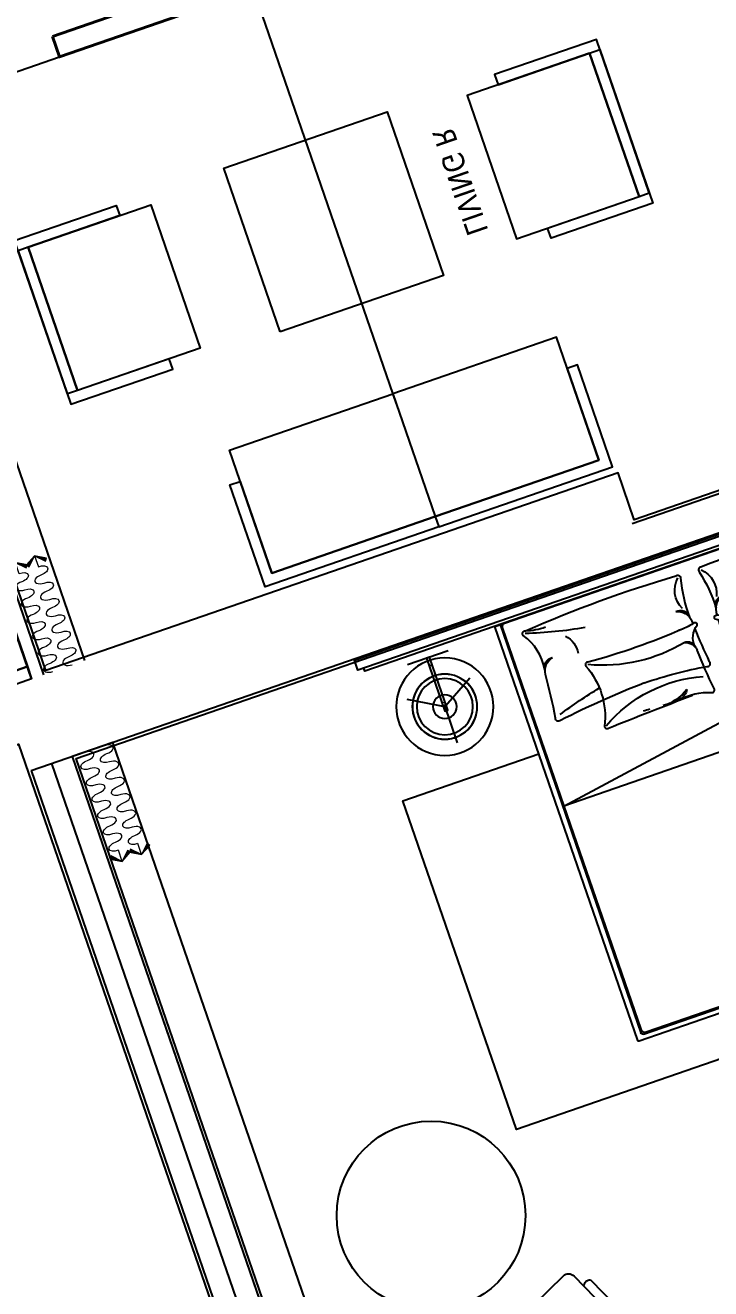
# Model space of a CAD drawing. Header units: millimetres. Extents: x -361702973 to 361248309, y -356458554 to 356543577.
# Drawn here: x 109976 to 113147, y 17413 to 23251 of the extents above; entities that cross this region are included whole.
import ezdxf

# ---------------------------------------------------------------- set-up
doc = ezdxf.new("R2010")
doc.units = ezdxf.units.MM
doc.header["$LTSCALE"] = 100
doc.header["$MEASUREMENT"] = 0
doc.set_wipeout_variables(frame=1)
doc.linetypes.add('ACAD_ISO03W100', pattern=[30, 12, -18])
for name, color, linetype in [('1VinaPVC-Text', 9, 'Continuous'), ('A-ANNO-ROOM', 50, 'Continuous'), ('A-WALL-FNSH', 11, 'Continuous'), ('dien tich thong thuy', 3, 'Continuous'), ('IDEA - dim', 251, 'Continuous'), ('KT-Net manh', 139, 'Continuous'), ('KT-Tuong', 1, 'Continuous')]:
    doc.layers.add(name, color=color, linetype=linetype)
for name, color, linetype, lineweight in [('A- NOI THAT', 3, 'Continuous', 9), ('CIC36 net manh', 8, 'Continuous', 9), ('KT-Net cat', 1, 'Continuous', 40)]:
    doc.layers.add(name, color=color, linetype=linetype, lineweight=lineweight)
doc.styles.add('220126_HDN_HBA typical plan$0$211210_HDN_HBA_TYPICAL PLAN CORE OPT 1$0$HBA-Text', font='GOTHIC.TTF')
doc.styles.add('Tahoma', font='tahoma.ttf')

# ---------------------------------------------------------------- blocks, each defined once
blk = doc.blocks.new('A$C418F5BC8')
at = {"layer": 'A-ANNO-ROOM', "insert": (648.1133449638728, 1090.790118377889), "char_height": 600, "attachment_point": 2, "rotation": 50.44882673977027, "style": '220126_HDN_HBA typical plan$0$211210_HDN_HBA_TYPICAL PLAN CORE OPT 1$0$HBA-Text'}
blk.add_mtext_dynamic_manual_height_columns('SL-S', width=722857412.8743668, gutter_width=9765.624999999996, heights=[0], dxfattribs=at)
blk = doc.blocks.new('A$C1AAC5519')
at = {"layer": 'A-ANNO-ROOM', "insert": (772.955269176513, 1216.574747113511), "char_height": 600, "attachment_point": 2, "rotation": 50.44882673977027, "style": '220126_HDN_HBA typical plan$0$211210_HDN_HBA_TYPICAL PLAN CORE OPT 1$0$HBA-Text'}
blk.add_mtext_dynamic_manual_height_columns('1-BR', width=722857412.8743668, gutter_width=9765.624999999996, heights=[0], dxfattribs=at)
blk = doc.blocks.new('A$C2A6C5140')
at = {"layer": 'A-ANNO-ROOM', "insert": (731.4497625969816, 1190.0169191678, 0.0003277973379295924), "char_height": 600, "attachment_point": 2, "rotation": 50.44882673977027, "style": '220126_HDN_HBA typical plan$0$211210_HDN_HBA_TYPICAL PLAN CORE OPT 1$0$HBA-Text'}
blk.add_mtext_dynamic_manual_height_columns('2-BR', width=722857412.8743668, gutter_width=9765.624999999996, heights=[0], dxfattribs=at)
blk = doc.blocks.new('A$C5388591E')
at = {"layer": 'A-ANNO-ROOM', "insert": (894.3001998505497, 842.1987865094561, 0.0004622000541105721), "char_height": 600, "attachment_point": 2, "rotation": 1.4064704596368105, "style": '220126_HDN_HBA typical plan$0$211210_HDN_HBA_TYPICAL PLAN CORE OPT 1$0$HBA-Text'}
blk.add_mtext_dynamic_manual_height_columns('3-BR', width=722857412.8743668, gutter_width=9765.624999999996, heights=[0], dxfattribs=at)
blk = doc.blocks.new('A$C21AF0CCA')
at = {"layer": 'A-ANNO-ROOM', "insert": (1197.56892258345, 814.6835720778872), "char_height": 600, "attachment_point": 2, "rotation": 0.10542954816276216, "style": '220126_HDN_HBA typical plan$0$211210_HDN_HBA_TYPICAL PLAN CORE OPT 1$0$HBA-Text'}
blk.add_mtext_dynamic_manual_height_columns('1-BR+', width=722857412.8743668, gutter_width=9765.624999999996, heights=[0], dxfattribs=at)
blk = doc.blocks.new('17-23F MEA_1BR (Type-2)$0$1X-LAMP1')
at = {"color": 0, "linetype": 'ByBlock', "lineweight": -2}
for p, q in [((0.03333333350902346, -0.0577350272233404), (-0.5900208757140597, 1.021946134262932)), ((0.03333333350902346, -0.0577350272233404), (-0.5900208757140597, 1.021946134262932)), ((0.03333333350902346, 0.0577350272233404), (-0.5900208757141566, -1.021946134263029)), ((0.03333333350902346, 0.0577350272233404), (-0.5900208757141566, -1.021946134263029)), ((-0.06666666701804692, 0), (1.180041751428119, 0)), ((-0.06666666701804692, 0), (1.180041751428119, 0))]:
    blk.add_line(p, q, dxfattribs=at)
at = {"color": 0, "linetype": 'ByBlock', "lineweight": -2, "const_width": 0.03333333333333333}
for points in [[(-0.4809644977131393, 0.8330549466758385), (-0.5824066106765531, 1.00875784035549)], [(-0.4809644977131393, 0.8330549466758385), (-0.5824066106765531, 1.00875784035549)], [(0.9619289954262786, 0), (1.164813221353009, 0)], [(0.9619289954262786, 0), (1.164813221353009, 0)], [(-0.4809644977130423, -0.8330549466761296), (-0.5824066106764562, -1.008757840355781)], [(-0.4809644977130423, -0.8330549466761296), (-0.5824066106764562, -1.008757840355781)]]:
    blk.add_lwpolyline(points, dxfattribs=at)
at = {"color": 0, "linetype": 'ByBlock', "lineweight": -2}
for radius in [1, 0.8666666666666667, 0.8666666666666667, 0.3666666666666667, 0.3666666666666667]:
    blk.add_circle((0, 0), radius, dxfattribs=at)
blk = doc.blocks.new('17-23F MEA_1BR (Type-2)$0$IFF-TABLE LAMP')
blk.add_line((40.000000018219, 192.484417756903), (40.0000000197324, 207.484417756903))
at = {"ltscale": 10}
blk.add_lwpolyline([(1.900480128824711e-08, 299.9922088806343), (3.800960257649422e-08, 99.99220888063428)], dxfattribs=at)
blk.add_lwpolyline([(1.827720552682877e-08, 192.4844177606865), (1.967418938875198e-08, 207.4844177607156), (260.0000000197906, 207.4844177360355), (260.0000000183354, 192.4844177360355)], close=True)
blk.add_circle((240.0000000190921, 199.9844177378982), 150.3620897276269)
at = {"layer": 'A- NOI THAT'}
blk.add_line((220.0000000182772, 192.4844177397608), (220.0000000196742, 207.4844177397899), dxfattribs=at)
at = {"ltscale": 10, "xscale": 150.0000000000582, "yscale": 150.0000000000582, "zscale": 1068.863950547171, "rotation": 359.9999999945528}
blk.add_blockref('17-23F MEA_1BR (Type-2)$0$1X-LAMP1', (240.0000000190921, 199.9844177378982), dxfattribs=at)
blk = doc.blocks.new('bk')
at = {"layer": 'IDEA - dim'}
blk.add_lwpolyline([(-0.0002675037831068039, -1377.500088232278), (49.99973246827722, -1377.500088232278), (49.99973246827722, 1812.499911767722), (-0.0002675037831068039, 1812.499911767722), (-0.02712895162403584, 1577.500073593284), (0.0002675037831068039, 1377.500088232337)], close=True, dxfattribs=at)
blk.add_lwpolyline([(49.99973249621689, -1337.500088473607), (64.9997324962169, -1337.500088473607), (64.99942849576473, 1783.275878090877), (49.99942846782506, 1783.275878090877)], dxfattribs=at)
for centre in [(339.9996877703816, 1487.597338693915), (339.9996877703816, -1052.500088209519)]:
    blk.add_circle(centre, 225, dxfattribs=at)
blk.add_blockref('17-23F MEA_1BR (Type-2)$0$IFF-TABLE LAMP', (99.99968774989247, 1287.612920955988), dxfattribs=at)
at = {"layer": 'IDEA - dim', "xscale": -1, "rotation": 180}
blk.add_blockref('17-23F MEA_1BR (Type-2)$0$IFF-TABLE LAMP', (99.99968774989247, -852.5156704715919), dxfattribs=at)
blk.add_wipeout([(2294.9927706439044, 1812.499911767722), (688.0012429019376, 1812.4999117677266), (688.0012429019379, -1377.5000882322693), (2294.992770643901, -1377.5000882322781)]).dxf.layer = 'IDEA - dim'
at = {"layer": 'IDEA - dim'}
blk.add_lwpolyline([(688.0012429021299, -1377.500088232162), (2294.992770643905, -1377.500088232162), (2294.992770643905, 1812.499911767722), (688.0012429021299, 1812.499911767722)], close=True, dxfattribs=at)
blk.add_wipeout([(2089.9927706438775, 1147.4999117677091), (2091.9910419872776, 1147.083241522198), (2093.528304549841, 1146.0354456736611), (2094.706365021883, 1144.167853025652), (2094.992770643896, 1142.4999117677187), (2094.9927706439044, -707.5000882322773), (2094.589172713081, -709.4681044970649), (2093.528304549837, -711.035622138211), (2091.9009560955064, -712.1216494708956), (2089.992770643904, -712.5000882322781), (64.9927706439039, -712.5000882322777), (64.99277064390344, -701.0793375772756), (64.99277064390344, -697.9310051431256), (64.9927706439039, -687.500088232277), (64.9927706439039, -680.5649314507604), (64.9927706439039, -670.3520584522034), (64.9927706439039, -662.5000882322773), (64.9927706439039, 1109.4022618851604), (64.99277064390344, 1116.6055294068224), (64.9927706439039, 1122.4999117677226), (64.9927706439039, 1128.4480348523368), (64.99277064390344, 1131.378109884231), (64.99277064390344, 1135.8747761278257), (64.9927706439039, 1141.999817293764), (64.9927706439039, 1147.4999117677226)]).dxf.layer = 'IDEA - dim'
for p, q in [((64.9927706439048, 1122.499911767722), (2059.992770643905, 1122.499911767722)), ((2069.992770643905, 1112.499911767722), (2069.992770643905, -677.5000882322784)), ((2059.992770643905, -687.5000882322784), (64.9927706439048, -687.5000882322784))]:
    blk.add_line(p, q, dxfattribs=at)
for points in [[(64.9927706439048, 1147.499911767722), (64.9927706439048, -712.5000882322784), (2089.992770643905, -712.5000882322784, 0.414213562373095), (2094.992770643905, -707.5000882322784), (2094.992770643905, 1142.499911767722, 0.414213562373095), (2089.992770643905, 1147.499911767722)], [(2064.992770643905, 1097.499911767722), (2064.992770643905, -662.5000882322784, -0.414213562373095), (2044.992770643905, -682.5000882322784), (84.9927706439048, -682.5000882322784, -0.414213562373095), (64.9927706439048, -662.5000882322784), (64.9927706439048, 1097.499911767722, -0.414213562373095), (84.9927706439048, 1117.499911767722), (2044.992770643905, 1117.499911767722, -0.414213562373095)]]:
    blk.add_lwpolyline(points, format="xyb", close=True, dxfattribs=at)
blk.add_lwpolyline([(953.7718744687736, 1117.499911767722), (666.7421166915447, -682.5000882322784), (953.7718744687736, -682.5000882322784), (953.7718744687736, 1117.499911767722)], dxfattribs=at)
for points in [[(130.5189307499677, 1020.231518037966, 0.0322267518500584), (117.5159490872175, 280.8010041856323, 0.6954102038374376), (134.8152468968183, 263.1623008393799, -0.06819172719823166), (318.2687705401331, 282.2858964790939)], [(328.4593590069562, 994.6956141073024, -0.1947777689282308), (148.3541835118085, 1037.328105219058, 0.695410203837745), (130.5189307499677, 1020.231518037966, -0.06869920635669718), (143.8733113575727, 927.151387460879)], [(537.5575337726623, 578.9210044868523, -0.02440708241230374), (574.8644917774945, 1003.142975099734, 0.682043984117207), (557.806493120268, 1020.778861292056, -0.01911888479107355), (351.0600977707654, 998.8431818563258)], [(359.6018241010606, 327.3320662273909, 0.03738852551350155), (362.1997381653637, 794.6251031684806, -0.6954102038374376), (375.8936223126948, 809.2183097908855, 0.212902074484743), (666.1287974137813, 818.2535849704291, -0.682043984117207), (680.682247037068, 804.7193091672962, 0.003833100174621584), (664.060634912923, 387.5748876007856)], [(537.5575337726623, 578.9210044868523, 0.03780406069757473), (560.3477269653231, 279.5233349141199, -0.682043984117207), (543.2897283080965, 261.8874487217981, 0.0153884113997309), (377.4013947639614, 275.936111175688, 0.0153884113997309)], [(662.7616236191243, 455.9914424225572, 0.1283367273639134), (681.1566764432937, 297.7767282337882, -0.682043984117207), (667.6581487227231, 283.1901158848777, 0.01651551347398293), (473.3836847953498, 299.4327982485411)], [(453.8603144548833, 302.6394694916089, 0.2943066146886709), (365.752360695973, 260.9987377833459, -0.695410203837745), (351.0036096442491, 274.5249526196276, 0.06869920635669718), (360.1544475667179, 350.1409014732926)], [(351.6931289527565, 277.1956480066874, 0.001401209682945915), (336.543332958594, 277.8231281575281)], [(453.8603144548833, 132.3603540438344, -0.2943066146886709), (365.752360695973, 174.0010857520974, 0.695410203837745), (351.0036096442491, 160.4748709158157, -0.06869920635669718), (360.1544475685805, 84.85892206215067)], [(130.5189307499677, -585.2316945025232, -0.0322267518500584), (117.5159490872175, 154.1988193498109, -0.6954102038374376), (134.8152468968183, 171.8375226960634, 0.06819172719823166), (318.2687705401331, 152.7139270563493)], [(351.6931289527565, 157.8041755287559, -0.001401209682945915), (336.543332958594, 157.1766953779152)], [(537.5575337726623, -143.921180951409, -0.03780406069757473), (560.3477269653231, 155.4764886213234, 0.682043984117207), (543.2897283080965, 173.1123748136451, -0.0153884113997309), (377.4013947639614, 159.0637123597553, -0.0153884113997309)], [(662.7616236191243, -20.99161888711387, -0.1283367273639134), (681.1566764432937, 137.2230953016551, 0.682043984117207), (667.6581487227231, 151.8097076505655, -0.01651551347398293), (473.3836847953498, 135.5670252869022)], [(359.6018241010606, 107.6677573080524, -0.03738852551350155), (362.1997381653637, -359.6252796330373, 0.6954102038374376), (375.8936223126948, -374.2184862554423, -0.212902074484743), (666.1287974137813, -383.2537614349858, 0.682043984117207), (680.682247037068, -369.7194856318529, -0.003833100174621584), (664.060634912923, 47.4249359346577)], [(537.5575337726623, -143.921180951409, 0.02440708241230374), (574.8644917774945, -568.1431515642907, -0.682043984117207), (557.806493120268, -585.7790377566125, 0.01911888479107355), (351.0600977707654, -563.8433583208825)], [(328.4593590069562, -559.6957905718591, 0.1947777689282308), (148.3541835118085, -602.3282816836145, -0.695410203837745), (130.5189307499677, -585.2316945025232, 0.06869920635669718), (143.8733113575727, -492.1515639254358)]]:
    blk.add_lwpolyline(points, format="xyb", dxfattribs=at)
for centre, radius, start, end in [((2059.992770643905, 1112.499911767722), 10, 0, 90), ((-1855.893261833116, 412.1197588521754), 2090.50573884574, 9.449345545667013, 17.06146431403828), ((332.4132648278028, 949.5874807912624), 44.79447967226619, 89.52383022854765, 188.1184555516923), ((359.1095205117017, 926.2340710241115), 73.05392663059416, 96.32596095485857, 166.521431934691), ((327.8923669625074, 957.256370790652), 37.44353618289027, 82.49582310884288, 89.13236035296606), ((2378.285411672667, 392.4501631337916), 1926.589560454453, 161.7731380905047, 168.2986577211647), ((293.389007082209, 941.4593048116076), 118.9285875093396, 227.918371660803, 277.1736100548109), ((-292.2060054279864, 496.0503682396375), 729.9684376083363, 347.776876654984, 24.55315643301806), ((1225.348830725998, 478.9245533357025), 649.21508015164, 149.2584259575628, 194.8124501654718), ((484.2919548079371, 602.2568904169602), 176.3869226037691, 357.8390457640604, 7.866675228716556), ((448.8585773725063, 520.9046236272552), 216.5311150494259, 327.0324244446084, 2.612978378356665), ((602.2806173525751, 457.1927433388191), 61.04320968946892, 297.5596185857169, 351.5320563729027), ((216.5345083046705, 194.2081220292603), 118.9285875093396, 63.63493232034747, 137.0816283558015), ((317.8965000156313, 327.0788292225916), 44.79447967226619, 171.8815444483077, 270.4761697714524), ((344.5927556995302, 350.4322389897425), 73.05392663059416, 193.478568065309, 263.6740390451414), ((457.8234593626112, 339.1117546694586), 36.68697397074765, 173.4173087237131, 272.2454878465561), ((478.6044039670378, 358.3762840105919), 59.17423787444497, 194.7429581683624, 264.9384292148029), ((216.5345083046705, 240.791701506183), 118.9285875093396, 222.9183716441985, 296.3650676796526), ((317.8965000156313, 107.9209943128517), 44.79447967226619, 89.52383022854765, 188.1184555516923), ((344.5927556995302, 84.56758454570081), 73.05392663059416, 96.32596095485857, 166.521431934691), ((457.8234593626112, 95.88806886598468), 36.68697397074765, 87.75451215344394, 186.5826912762869), ((478.6044039670378, 76.62353952485137), 59.17423787444497, 95.06157078519713, 165.2570418316376), ((1225.348830725998, -43.92472980025923), 649.21508015164, 165.1875498345282, 210.7415740424371), ((-292.2060054279864, -61.05054470419418), 729.9684376083363, 335.446843566982, 12.22312334501602), ((602.2806173525751, -22.19291980337584), 61.04320968946892, 8.46794362709735, 62.44038141428312), ((448.8585773725063, -85.90480009181192), 216.5311150494259, 357.3870216216433, 32.96757555539167), ((484.2919548079371, -167.2570668815169), 176.3869226037691, 352.1333247712835, 2.160954235939574), ((-1855.893261833116, 22.88006468326785), 2090.50573884574, 342.9385356859617, 350.550654454333), ((2378.285411672667, 42.54966040165164), 1926.589560454453, 191.7013422788353, 198.2268619094953), ((293.389007082209, -506.4594812761643), 118.9285875093396, 82.82638994518913, 132.081628339197), ((332.4132648278028, -514.5876572558191), 44.79447967226619, 171.8815444483077, 270.4761697714524), ((359.1095205117017, -491.2342474886682), 73.05392663059416, 193.478568065309, 263.6740390451414), ((327.8923669625074, -522.2565472552087), 37.44353618289027, 270.8676396470339, 277.5041768911571), ((2059.992770643905, -677.5000882322784), 10, 270, 0)]:
    blk.add_arc(centre, radius, start, end, dxfattribs=at)
blk = doc.blocks.new('CH12')
for p, q in [((-312.375, -149.2411279597436), (-312.375, -572.1779138786915)), ((-267.75, -149.2411279597436), (-267.75, -639.6303226458076)), ((267.75, -639.6303226458076), (267.75, -149.2411280118249)), ((312.375, -572.1779138786915), (312.375, -149.2411246072115)), ((-232.0500000000029, -675.3303226458047), (232.0500000000029, -675.3303226458047))]:
    blk.add_line(p, q)
for centre, radius, start, end in [((0, -632.1362743546706), 632.1362743546692, 63.74941379286258, 116.2505862071374), ((0, -632.1362743546706), 605.3612743546691, 63.7494137928626, 116.2505862071374), ((-267.75, -149.2411279597436), 44.62499999999999, 111.939144832112, 180), ((-273.6712626853696, -77.20016474780641), 13.38749999999989, 116.2505862071374, 296.2505862071374), ((-252.9468673518131, -119.2240579767858), 33.46874999998481, 116.2505888953854, 296.2505888953855), ((0, -632.1362743546706), 538.4237743546691, 63.74941109871938, 116.2505888953856), ((252.9468674045929, -119.2240580028119), 33.46875000001501, 243.7494110987195, 63.74941109871941), ((273.671262685355, -77.20016474780641), 13.38750000000007, 243.7494137928627, 63.74941379286245), ((267.75, -149.2411280118286), 44.62499999999959, 0, 68.06085506708637), ((-290.0625, -549.8654138786915), 31.55464011044969, 225, 315), ((290.0625, -549.8654138786915), 31.55464011044961, 225.0000000000001, 315.0000000000002), ((-232.0500000000029, -639.6303226458076), 35.7, 180, 269.9999999999999), ((232.0500000000029, -639.6303226458076), 35.7, 270, 0)]:
    blk.add_arc(centre, radius, start, end)
blk = doc.blocks.new('*U150')
for points in [[(482.6951045578201, -398.9039813853606), (464.6170375002125, -396.4493711387506), (464.3337632049024, -466.3349522090732)], [(396.7561588253833, -484.1490495130481), (464.3337632049024, -466.3349522090732), (394.4481821902239, -466.0516779393653)]]:
    blk.add_hatch(color=256).paths.add_polyline_path(points)
blk.add_line((464.3337632049024, -466.3349522090732), (416.9273155568029, -418.7598943406972))
for points in [[(482.6951045578201, -398.9039813853606), (464.6170375002125, -396.4493711387506), (464.3337632049024, -466.3349522090732)], [(396.7561588253833, -484.1490495130481), (464.3337632049024, -466.3349522090732), (394.4481821902239, -466.0516779393653)]]:
    blk.add_lwpolyline(points, close=True)
for centre in [(16.76743755071067, -17.17677016190672), (85.71403000141326, -87.65612936302188), (155.3043908096025, -157.4940017787478), (224.8947516177918, -227.3318741944736), (294.485112425981, -297.1697466101995), (364.0754732341703, -367.0076190259254)]:
    blk.add_ellipse(centre, major_axis=(34.52187991841241, 31.95056764796491), ratio=0.5238875827070036, start_param=4.731720461219403, end_param=7.873313114809197)
at = {"extrusion": (0, 0, -1)}
for centre in [(51.5728287498025, -52.1059534814385), (120.5194212005051, -122.5853126825537), (190.1097820086943, -192.4231850982796), (259.7001428168836, -262.2610575140054), (329.2905036250728, -332.0989299297313), (398.8808644332621, -401.9368023454572)]:
    blk.add_ellipse(centre, major_axis=(-32.07293168385898, -34.4082260416161), ratio=0.5238875826554585, start_param=4.731720461217387, end_param=7.87331311480718, dxfattribs=at)
blk = doc.blocks.new('17')
at = {"layer": 'A-WALL-FNSH', "color": 5}
for p, q in [((3899.999999999978, 9600.000000000007), (0, 9600)), ((3899.999999999993, 9500.000000000007), (0, 9500.000000000022))]:
    blk.add_line(p, q, dxfattribs=at)
blk.add_lwpolyline([(3899.999999999993, 9400.000000000015), (-7.275957614183426e-12, 9400.000000000036)], dxfattribs=at)
at = {"layer": 'IDEA - dim', "extrusion": (1.101823627771677e-08, -3.980573537919552e-09, 1)}
blk.add_circle((1352.80145630063, 8522.637776722175, 0.002490322388088965), 436.4401978142558, dxfattribs=at)
at = {"layer": 'KT-Net manh', "linetype": 'ACAD_ISO03W100', "ltscale": 4}
blk.add_lwpolyline([(3899.999999999993, 9400.000000000015), (-7.275957614183426e-12, 9400.000000000036), (0, 9200.000000000015), (3899.999999999978, 9200.000000000015)], close=True, dxfattribs=at)
at = {"layer": 'CIC36 net manh', "color": 8, "xscale": 0.8100000000112604, "yscale": 0.8100000000112604, "zscale": 0.8100000000112604, "rotation": 225.123201203973}
for p in [(3899.254014978163, 9338.663341158805), (3899.471729310208, 9243.709714671852)]:
    blk.add_blockref('*U150', p, dxfattribs=at)
at = {"layer": 'IDEA - dim', "extrusion": (-1.101823627771677e-08, 3.980573537919554e-09, -1), "xscale": 0.9698671062557873, "yscale": 0.9698671062557873, "zscale": -0.969867106255787, "rotation": 244.8546697310385}
blk.add_blockref('CH12', (-200.9358563637191, 7960.258993890738, 0.07244506548842838), dxfattribs=at)
at = {"layer": 'IDEA - dim', "extrusion": (0, 0, -1), "zscale": -0.9999999999999998}
blk.add_blockref('bk', (-3894.992770640187, 6207.500088232424), dxfattribs=at)
at = {"layer": 'KT-Tuong'}
blk.add_lwpolyline([(3899.999999999993, 9600.000000000015), (3899.999999999993, 1.455191522836685e-11)], dxfattribs=at)
blk = doc.blocks.new('16')
at = {"layer": 'A-WALL-FNSH', "color": 5}
for points in [[(2985.000000000928, 9460.000000012835), (5540.000000000931, 9460.000000012355), (5540.000000000939, 9580.00000001282), (2984.99999999905, 9580.000000013373)], [(5540.000000000939, 9580.00000001282), (5540.000000000931, 9460.000000012355), (5600.000000000902, 9460.000000012908), (5599.999999999072, 9580.000000012806)]]:
    blk.add_lwpolyline(points, close=True, dxfattribs=at)
blk.add_lwpolyline([(5600.000000000902, 9460.000000012908), (2985.000000000928, 9460.000000012835)], dxfattribs=at)
at = {"layer": 'IDEA - dim'}
blk.add_line((5600.000000000902, 9399.999999992855), (2924.999999999072, 9399.999999993248), dxfattribs=at)
for points in [[(3709.322811259866, 8375.738865841035), (3709.322811259877, 8823.743899907262), (4409.322811261736, 8823.743899907233), (4409.322811259881, 8873.74389990684), (3659.322811263621, 8873.743899906302), (3659.32281126174, 8375.738865841005)], [(4409.32281125987, 8375.738865841005), (4409.322811261736, 8823.743899907233), (3709.322811259877, 8823.743899907262), (3709.322811261729, 8873.74389990681), (4459.322811261733, 8873.743899906345), (4459.322811261743, 8375.738865841005)], [(3709.322811259877, 8823.743899907262), (3709.32281125987, 8223.743899906345), (4409.322811259884, 8223.743899906287), (4409.322811261736, 8823.743899907233)], [(5051.994965934198, 8249.999999993714), (5499.999999999072, 8249.999999993248), (5500.000000000917, 7449.999999993277), (5549.999999999054, 7449.999999993699), (5549.999999999043, 8299.999999993306), (5051.994965934187, 8299.999999993292)], [(5499.999999999072, 8249.999999993248), (4899.999999999061, 8249.999999993306), (4900.000000000924, 7449.999999993772), (5500.000000000917, 7449.999999993277)], [(4459.322811261736, 7849.999999993306), (3659.322811261751, 7849.999999992826), (3659.322811261718, 7049.999999993321), (4459.322811261747, 7049.999999993306)], [(5499.999999999058, 6649.999999993306), (4900.000000000917, 6649.999999993772), (4900.000000000924, 7449.999999993772), (5500.000000000917, 7449.999999993277)], [(5051.994965934184, 6649.999999993772), (5499.999999999058, 6649.999999993306), (5500.000000000917, 7449.999999993277), (5549.999999999054, 7449.999999993699), (5550.000000000913, 6599.999999993772), (5051.994965936032, 6599.999999993743)], [(3709.322811261751, 6076.256100080718), (3709.322811259892, 6676.256100080675), (4409.322811259877, 6676.256100080704), (4409.322811259877, 6076.256100080718)], [(3709.322811261762, 6524.261134145563), (3709.322811261751, 6076.256100080718), (4409.322811259877, 6076.256100080718), (4409.322811259884, 6026.256100080223), (3659.322811259874, 6026.256100079801), (3659.322811261736, 6524.261134145607)], [(4409.322811259881, 6524.261134146072), (4409.322811259877, 6076.256100080718), (3709.322811261751, 6076.256100080718), (3709.32281125987, 6026.256100080267), (4459.322811259888, 6026.256100079801), (4459.32281125987, 6524.261134145563)]]:
    blk.add_lwpolyline(points, close=True, dxfattribs=at)
at = {"layer": 'KT-Net cat'}
blk.add_lwpolyline([(2825.000000000906, 8399.99999999418), (2825.000000000913, 6599.999999993277), (2925.000000002783, 6599.999999993306), (2925.000000002779, 8399.999999993292)], close=True, dxfattribs=at)
at = {"layer": 'KT-Net manh', "linetype": 'ACAD_ISO03W100', "ltscale": 4}
for p, q in [((5600.000000000913, 9199.999999993277), (2924.99999999904, 9199.999999993306)), ((2925.000000004653, 9199.999999993262), (2925.000000002779, 8399.999999993292)), ((4949.999999999047, 7449.999999994223), (2200.000000000917, 7449.999999993772))]:
    blk.add_line(p, q, dxfattribs=at)
at = {"layer": 'KT-Tuong'}
blk.add_lwpolyline([(5599.999999981836, 3000.000685518811), (5599.999999982276, 3569.999999992811), (5830.000000627679, 3569.999999952299), (5830.000000610347, 6600.000912125848)], dxfattribs=at)
at = {"layer": 'CIC36 net manh', "color": 8, "xscale": -0.8100000000112606, "yscale": 0.8100000000112606, "zscale": 0.8100000000112607, "rotation": 314.8767987960189}
for p in [(5599.471729309269, 9356.290285320778), (5599.254014979091, 9261.336658834742)]:
    blk.add_blockref('*U150', p, dxfattribs=at)
at = {"layer": '1VinaPVC-Text', "style": 'Tahoma'}
blk.add_text('LIVING R', height=99.99999999999999, rotation=180, dxfattribs=at).set_placement((4331.53804868798, 6885.442218536322))

msp = doc.modelspace()

# ---------------------------------------------------------------- block references
at = {"layer": 'A-ANNO-ROOM'}
for p in [(-193366.6029767873, 192837.9996409905, 5.460855537377236e-05), (-194725.1126339572, 187914.7636662904, 5.460855537377236e-05), (-204628.500881133, 156603.4286092457, 5.461079910308954e-05), (-263479.6090599558, 50485.12915140932, 5.460850030168077e-05), (-269121.1781233152, 49296.5544193383, 5.460850030168077e-05), (-249390.2929153891, 45734.43883928895, 5.460850030168077e-05), (-231828.0778406897, 44407.82273046864, 5.460832008522107e-05), (-260545.3674363113, 42210.52099001262, 5.460850030168077e-05), (-266005.9544405445, 40714.37009385967, 5.460850030168077e-05), (-231175.8712175231, 40645.45605562796, 5.460850030168077e-05), (-228303.7210763374, 35687.765146195, 5.460832008522128e-05)]:
    msp.add_blockref('A$C21AF0CCA', p, dxfattribs=at)
at = {"layer": 'dien tich thong thuy'}
for name, p, rotation in [('A$C2A6C5140', (-235738.0721845079, 62244.32288491951, 3.214423980650787e-05), 310.9576437198666), ('A$C2A6C5140', (-226971.972951604, 58672.53392838872, 1.895367564819208e-05), 310.9576437198666), ('A$C2A6C5140', (-182858.1837168724, 33888.05154022964, 0.000178988243818107), 310.9576437198666), ('A$C2A6C5140', (-203396.9752949114, 23120.58807031136, 0.0001030398263186841), 310.9576437198666), ('A$C2A6C5140', (-180585.3237963979, 23151.33387848926, 0.000178988243818107), 310.9576437198666), ('A$C2A6C5140', (-196571.0380073554, 22922.69606213347, 0.000178988243818107), 310.9576437198666), ('A$C418F5BC8', (-247792.2532073302, 59981.48598654423, -1.001597833679712e-05), 309.6632197063607), ('A$C418F5BC8', (-251962.2979944813, 57974.75306764379, -1.001597833679712e-05), 309.6632197063607), ('A$C418F5BC8', (-255726.2573242666, 56926.2422651329, -1.001597833679712e-05), 309.6632197063607), ('A$C418F5BC8', (-259675.3290057395, 55322.63898630807, -1.001597833679712e-05), 309.6632197063607), ('A$C1AAC5519', (-244712.9849651629, 48430.23954045825, 0.0003723829774320968), 309.6566028083925), ('A$C1AAC5519', (-223357.5065853495, 48059.78935259463, 0.0005547181599990354), 309.6566028083925), ('A$C1AAC5519', (-221487.8086388012, 45005.57789840109, 0.0003723828570649432), 309.6566028083925), ('A$C418F5BC8', (-197487.0809651244, 33411.4671110799, -1.001597833679712e-05), 309.6632197063607), ('A$C418F5BC8', (-193448.7475272998, 33349.36583146098, -1.001597833679712e-05), 309.6632197063607), ('A$C418F5BC8', (-201711.797739714, 33256.21495891846, -1.001597833679712e-05), 309.6632197063607), ('A$C418F5BC8', (-206278.2197520126, 33163.06303948996, -1.001597833679712e-05), 309.6632197063607), ('A$C1AAC5519', (-271599.8972878471, 39640.33326624559, 0.0003723828655667127), 309.6566028083925), ('A$C418F5BC8', (-226889.0124284044, 31090.29572592763, -1.001597833679712e-05), 309.6632197063607), ('A$C1AAC5519', (-217339.68294671, 23702.2762728755, -0.3423708923741385), 309.6566028083925), ('A$C1AAC5519', (-211634.5547104646, 23442.24319922904, 0.0003723828655667127), 309.6566028083925), ('A$C1AAC5519', (-187964.0545017801, 23164.08220845302, 0.0003723828655667127), 309.6566028083925)]:
    msp.add_blockref(name, p, dxfattribs=dict(at, rotation=rotation))
for name, p in [('A$C418F5BC8', (-197463.7292652081, 182913.4540568058, 9.919419487628366e-05)), ('A$C418F5BC8', (-200258.9907205751, 179138.6891211519, 4.458552763712727e-05)), ('A$C2A6C5140', (-188160.0390614129, 177105.642765429, 9.919419487628366e-05)), ('A$C418F5BC8', (-200994.9430359419, 174771.894767079, 4.458552763712727e-05)), ('A$C2A6C5140', (-234759.4766391878, 172444.9136382493, 4.458552763712727e-05)), ('A$C418F5BC8', (-200719.9128290097, 170423.8323274105, 4.458552763712727e-05)), ('A$C2A6C5140', (-190797.8283776039, 169517.5067573905, 9.919419487628366e-05)), ('A$C1AAC5519', (-230167.9898228928, 167012.0323451896, 0.0003723828655667197)), ('A$C418F5BC8', (-202290.0123814641, 165833.5958576689, 9.919419487628366e-05)), ('A$C1AAC5519', (-241412.7857485664, 165333.8017953324, 0.0003723828655667197)), ('A$C418F5BC8', (-226321.6487100684, 164849.0004456656, 4.458552763712727e-05)), ('A$C418F5BC8', (-223174.4637594427, 162010.1787619262, 0.05488942016446244)), ('A$C418F5BC8', (-203583.8919471729, 161846.927602817, 4.458552763712727e-05)), ('A$C418F5BC8', (-244807.1773967599, 161329.3218979316, 0.05488941081008353)), ('A$C2A6C5140', (-193344.5366901597, 160504.8948145737, 9.919419487628366e-05)), ('A$C418F5BC8', (-219934.1653648383, 159334.2093209107, 0.05488940151768119)), ('A$C1AAC5519', (-248428.8589248053, 157037.2006521042, 0.0003723828655667197)), ('A$C1AAC5519', (-252286.3459864925, 152336.1708680308, 0.02738517669695963)), ('A$C2A6C5140', (-195752.5445711951, 151816.0180695198, 4.458552763712727e-05)), ('A$C418F5BC8', (-228142.1604593961, 149140.0456224125, 0.05488939420954132)), ('A$C1AAC5519', (-255923.8224010994, 147682.0149176453, 0.0004269909932618908)), ('A$C418F5BC8', (-224737.6489350568, 146340.2200414557, 0.05488939420954583)), ('A$C2A6C5140', (-198038.3940573054, 144980.9671920894, 4.458552763712727e-05)), ('A$C418F5BC8', (-221724.5828443308, 144236.942033412, 4.458552763895914e-05)), ('A$C1AAC5519', (-260576.8913636276, 142107.7025675907, 0.027822102169103)), ('A$C418F5BC8', (-245667.6157152384, 140788.472051876, 9.916924510345083e-05)), ('A$C418F5BC8', (-263605.4986913943, 138503.2694156115, 0.05488941081008353)), ('A$C2A6C5140', (-199977.0465312221, 137220.1243192966, 9.919419487628366e-05)), ('A$C418F5BC8', (-247616.0924330471, 136995.8708936881, 4.458552763712727e-05)), ('A$C418F5BC8', (-266636.7078710849, 135433.6128811316, 4.458552763712727e-05)), ('A$C1AAC5519', (-268569.1861684484, 131058.0044733415, 0.0003723828655667197)), ('A$C418F5BC8', (-252583.1748971227, 130659.4905633791, 9.92039971646407e-05)), ('A$C418F5BC8', (-256446.2619547517, 127486.843743643, 4.458552763712727e-05)), ('A$C418F5BC8', (-258902.9768848096, 124459.8911733059, 0.05488941081005369)), ('A$C2A6C5140', (-265461.1614808204, 122023.7036381988, 0.02705737929207316)), ('A$C5388591E', (-193808.7999730141, 199941.1790572023, 4.458570785358675e-05)), ('A$C5388591E', (-210573.5526519337, 135718.1497136029, 9.91946273371655e-05)), ('A$C5388591E', (-276921.94039411, 49051.50231821807, -1.001579812033762e-05)), ('A$C5388591E', (-224277.5649896398, 23412.81915787171, 4.458552763712727e-05))]:
    msp.add_blockref(name, p, dxfattribs=at)

# ---------------------------------------------------------------- next in the draw order: block references
at = {"layer": 'IDEA - dim', "rotation": 109.0471379204444}
msp.add_blockref('17', (120350.7116645131, 19253.57785937227), dxfattribs=at)

# ---------------------------------------------------------------- next in the draw order: linework, layer by layer
at = {"layer": 'dien tich thong thuy'}
for points, elevation in [([(118237.3454923142, 24807.99127169511), (118767.6576334313, 23271.95936623597), (115553.8062508129, 22162.38319018786), (115628.8658157277, 21944.9755965953), (112793.1137336974, 20965.93749601186), (112718.0541683968, 21183.34509001124), (110071.3538922344, 20269.57677222343), (109208.1688964547, 22769.76409782038), (109165.7439250171, 22892.64665068398), (108318.8762259454, 25345.57145594686), (110965.5773925105, 26259.34008116256), (110928.047395874, 26368.04380397846), (113116.302273547, 27123.5347057928), (113119.5657328876, 27114.0822017281), (114296.4024889087, 27520.38288963078), (114333.8700434445, 27411.85933392731), (115283.8467023924, 27739.83699781493), (115422.6059522831, 27337.92533393155), (117157.1404484919, 27936.77012305977), (117920.789936206, 25724.8841661484), (118237.3454162202, 24807.99124542378)], 1.548779682240311e-10), ([(115590.0952315554, 21720.20770586891), (115593.4209185939, 21710.57496127893), (118145.5970168525, 22591.7089818871), (118406.6737641481, 21835.50865656216), (119162.8740708316, 22096.58539125488), (119423.950854846, 21340.3850899827), (119479.1003362235, 21211.31643733522), (119609.6371068103, 20833.2157151621), (119926.1887709526, 19916.32147701476), (120170.9451092929, 19207.38293144672), (111474.5792823024, 16205.17997184589), (110211.6204166328, 19863.29934376718), (115590.0952315554, 21720.20770586891)], 1.548779753797655e-10)]:
    msp.add_lwpolyline(points, dxfattribs=dict(at, elevation=elevation))
at = {"layer": 'dien tich thong thuy', "elevation": 4.469598072837532e-10}
msp.add_lwpolyline([(108930.3238419859, 19579.18960765874), (109945.3913525832, 19929.64678834209), (111306.1868398874, 15988.14891057929), (110293.0407277706, 15637.85985246508)], close=True, dxfattribs=at)

# ---------------------------------------------------------------- next in the draw order: block references
at = {"layer": 'IDEA - dim', "xscale": -1, "rotation": 109.047137953545}
msp.add_blockref('16', (117119.8869165311, 28611.55688519876), dxfattribs=at)

doc.saveas('drawing.dxf')
